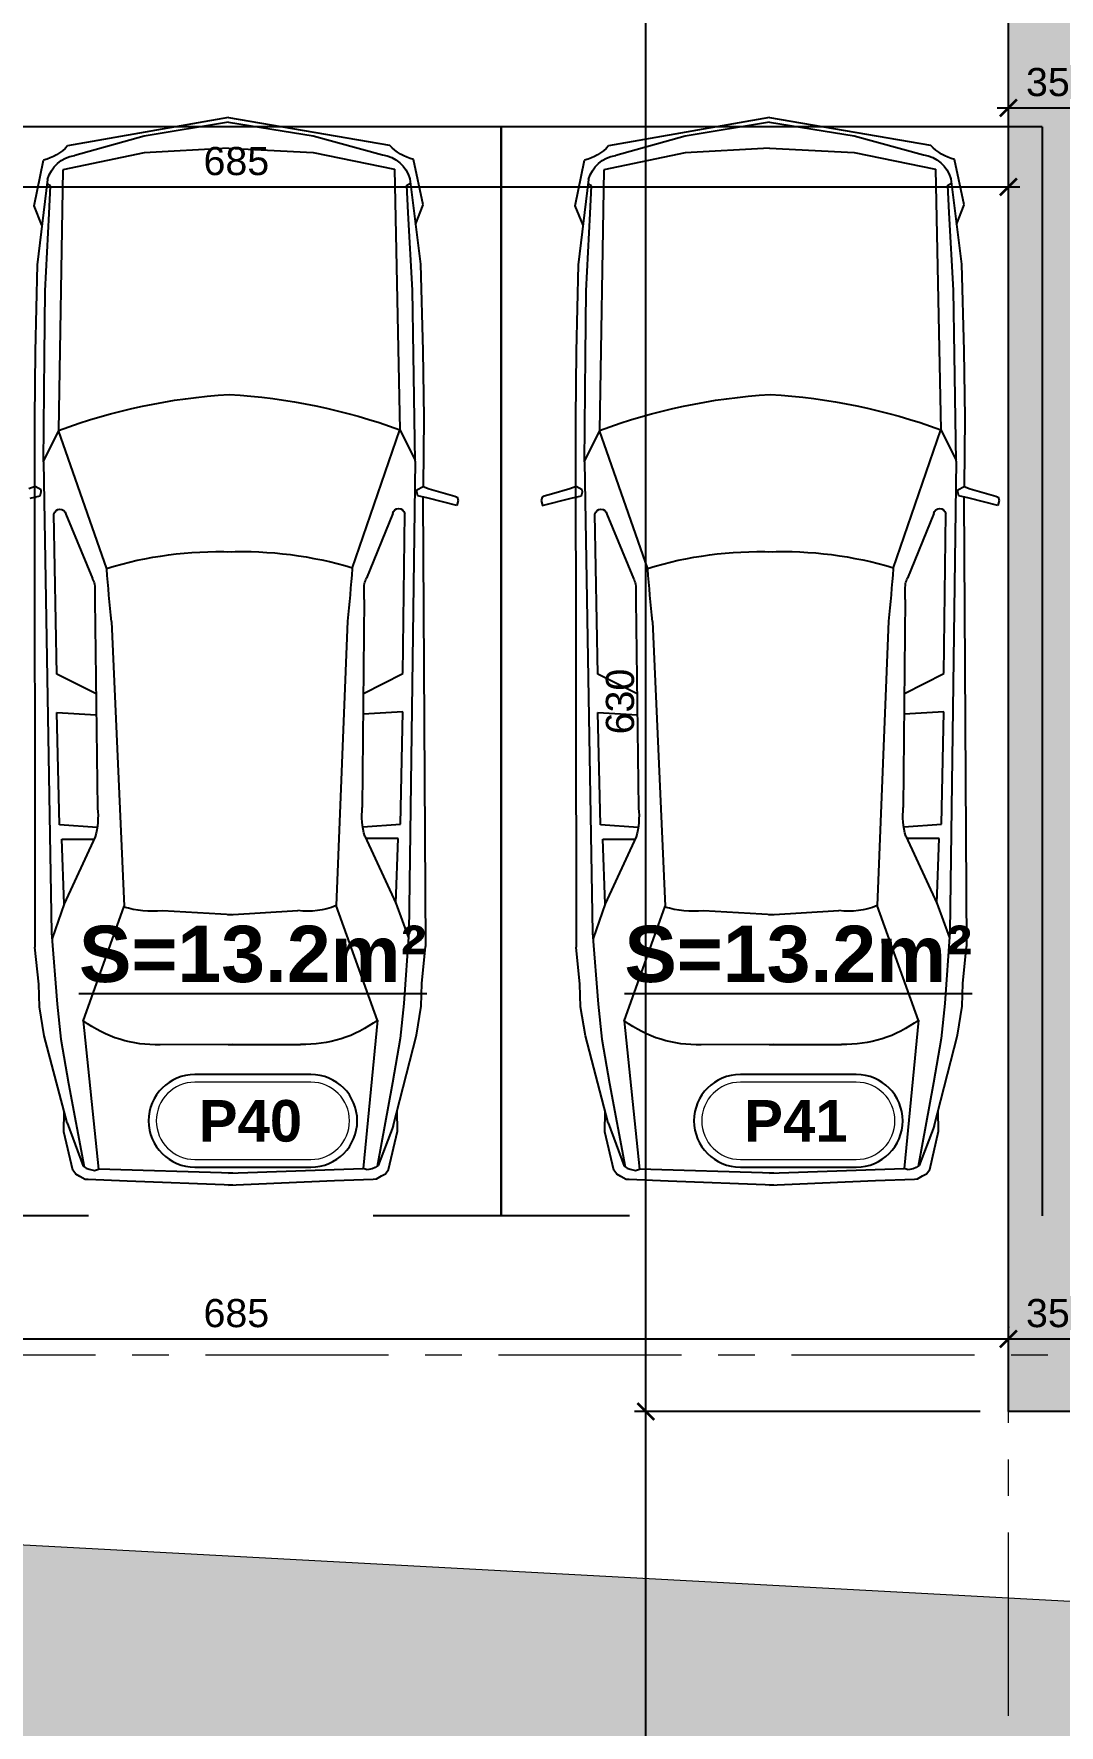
# Model space of a CAD drawing. Header units: centimetres. Extents: x 60496 to 66049, y -55119 to -48212.
# Drawn here: x 62926 to 63380, y -53587 to -52836 of the extents above; entities that cross this region are included whole.
import ezdxf
from ezdxf.enums import TextEntityAlignment as Align

# ---------------------------------------------------------------- set-up
doc = ezdxf.new("R2010")
doc.units = ezdxf.units.CM
doc.header["$LTSCALE"] = 50
doc.header["$MEASUREMENT"] = 0
doc.linetypes.add('AXES', pattern=[2, 1.25, -0.25, 0.25, -0.25])
doc.linetypes.add('CONTINU', pattern=[0])
doc.layers.get('0').update_dxf_attribs({"color": 8})
for name, color, linetype in [('AXES', 10, 'AXES'), ('BETON COUPE', 3, 'CONTINU'), ('BETON TRAME', 252, 'Continuous'), ('COTE 50ème', 1, 'Continuous'), ('FINI', 251, 'Continuous'), ('PILIER', 7, 'Continuous'), ('TEXTE', 7, 'Continuous')]:
    doc.layers.add(name, color=color, linetype=linetype)
for name, color, linetype, lineweight in [('BETON HACHURE', 253, 'Continuous', 13), ('EXISTANT COUPE', 251, 'Continuous', 40), ('MACONNERIE COUPE', 7, 'Continuous', 30)]:
    doc.layers.add(name, color=color, linetype=linetype, lineweight=lineweight)
doc.layers.add('New_2D Drafting - General_Pen_No__4', color=252, linetype='Continuous', lineweight=13, true_color=0x696969)
doc.styles.add('BRMNAMES', font='swisseb.ttf', dxfattribs={"height": 20})
doc.styles.add('RS_TEXT_1.50', font='arial.ttf', dxfattribs={"height": 12.5})
doc.styles.add('RS_TXT_50', font='arial.ttf', dxfattribs={"height": 12.5})
doc.dimstyles.new('RS_50CM_LINEAIRE', dxfattribs={"dimscale": 5, "dimtxt": 12.5, "dimasz": 1.5, "dimexe": 1, "dimexo": 2.5, "dimgap": 1, "dimtad": 1, "dimdec": 1, "dimrnd": 0.5, "dimdsep": 46, "dimtxsty": 'RS_TXT_50', "dimblk1": 'ARCHTICK', "dimblk2": 'ARCHTICK', "dimsah": 1, "dimcen": 2.5, "dimdle": 1, "dimclrt": 4, "dimadec": 0, "dimazin": 2, "dimtfac": 1, "dimtdec": 1, "dimtix": 1, "dimtmove": 2, "dimatfit": 3, "dimfxl": 1, "dimtolj": 1, "dimtzin": 0, "dimarcsym": 0})

# ---------------------------------------------------------------- blocks, each defined once
blk = doc.blocks.new('A$Ce9568e5d')
at = {"layer": 'AXES', "lineweight": 5, "ltscale": 1.3}
for p, q in [((740, -4150), (740, -1058.41)), ((3195, -2560), (-1985, -2560))]:
    blk.add_line(p, q, dxfattribs=at)
blk = doc.blocks.new('_ArchTick')
at = {"color": 0, "linetype": 'ByBlock', "const_width": 0.15}
blk.add_lwpolyline([(-0.5, -0.5), (0.5, 0.5)], dxfattribs=at)
blk = doc.blocks.new('*D1281')
at = {"layer": 'COTE 50ème', "color": 0, "lineweight": -2, "ltscale": 0.5, "transparency": 16777216}
for p, q in [((63197.09, -54077.36), (63197.09, -53442.36)), ((63345.45, -53447.36), (63192.09, -53447.36)), ((63230.45, -54072.36), (63192.09, -54072.36))]:
    blk.add_line(p, q, dxfattribs=at)
at = {"layer": 'Defpoints', "color": 0, "ltscale": 0.5, "transparency": 16777216}
for p in [(63197.09, -53447.36), (63357.95, -53447.36), (63242.95, -54072.36)]:
    blk.add_point(p, dxfattribs=at)
at = {"layer": 'COTE 50ème', "color": 0, "lineweight": -2, "ltscale": 0.5, "transparency": 16777216, "xscale": 7.5, "yscale": 7.5, "zscale": 7.5}
for p, rotation in [((63197.09, -53447.36), 90), ((63197.09, -54072.36), 270)]:
    blk.add_blockref('_ArchTick', p, dxfattribs=dict(at, rotation=rotation))
at = {"layer": 'COTE 50ème', "color": 4, "ltscale": 0.5, "transparency": 16777216, "insert": (63185.71, -53759.86), "char_height": 12.5, "attachment_point": 5, "rotation": 90, "style": 'RS_TXT_50'}
blk.add_mtext('\\A1;625', dxfattribs=at)
blk = doc.blocks.new('*D1282')
at = {"layer": 'COTE 50ème', "color": 0, "lineweight": -2, "ltscale": 0.5, "transparency": 16777216}
for p, q in [((63197.09, -53452.36), (63197.09, -52812.36)), ((63167.47, -52817.36), (63202.09, -52817.36)), ((63345.45, -53447.36), (63192.09, -53447.36))]:
    blk.add_line(p, q, dxfattribs=at)
at = {"layer": 'Defpoints', "color": 0, "ltscale": 0.5, "transparency": 16777216}
for p in [(63154.97, -52817.36), (63197.09, -52817.36), (63357.95, -53447.36)]:
    blk.add_point(p, dxfattribs=at)
at = {"layer": 'COTE 50ème', "color": 0, "lineweight": -2, "ltscale": 0.5, "transparency": 16777216, "xscale": 7.5, "yscale": 7.5, "zscale": 7.5}
for p, rotation in [((63197.09, -52817.36), 90), ((63197.09, -53447.36), 270)]:
    blk.add_blockref('_ArchTick', p, dxfattribs=dict(at, rotation=rotation))
at = {"layer": 'COTE 50ème', "color": 4, "ltscale": 0.5, "transparency": 16777216, "insert": (63185.7, -53132.36), "char_height": 12.5, "attachment_point": 5, "rotation": 90, "style": 'RS_TXT_50'}
blk.add_mtext('\\A1;630', dxfattribs=at)
blk = doc.blocks.new('*D989')
at = {"layer": 'COTE 50ème', "color": 0, "lineweight": -2, "ltscale": 0.5, "transparency": 16777216}
for p, q in [((62667.95, -53415.17), (63362.95, -53415.17)), ((62672.95, -53409.89), (62672.95, -53420.17)), ((63357.95, -53409.86), (63357.95, -53410.17))]:
    blk.add_line(p, q, dxfattribs=at)
at = {"layer": 'Defpoints', "color": 0, "ltscale": 0.5, "transparency": 16777216}
for p in [(62672.95, -53397.39), (63357.95, -53415.17), (63357.95, -53422.36)]:
    blk.add_point(p, dxfattribs=at)
at = {"layer": 'COTE 50ème', "color": 0, "lineweight": -2, "ltscale": 0.5, "transparency": 16777216, "xscale": 7.5, "yscale": 7.5, "zscale": 7.5, "rotation": 180}
blk.add_blockref('_ArchTick', (62672.95, -53415.17), dxfattribs=at)
at = {"layer": 'COTE 50ème', "color": 0, "lineweight": -2, "ltscale": 0.5, "transparency": 16777216, "xscale": 7.5, "yscale": 7.5, "zscale": 7.5}
blk.add_blockref('_ArchTick', (63357.95, -53415.17), dxfattribs=at)
at = {"layer": 'COTE 50ème', "color": 4, "ltscale": 0.5, "transparency": 16777216, "insert": (63015.45, -53403.79), "char_height": 12.5, "attachment_point": 5, "style": 'RS_TXT_50'}
blk.add_mtext('\\A1;685', dxfattribs=at)
blk = doc.blocks.new('*D990')
at = {"layer": 'COTE 50ème', "color": 0, "lineweight": -2, "ltscale": 0.5, "transparency": 16777216}
for p, q in [((63352.95, -53415.17), (63397.95, -53415.17)), ((63357.95, -53409.86), (63357.95, -53410.17)), ((63392.95, -53409.86), (63392.95, -53410.17))]:
    blk.add_line(p, q, dxfattribs=at)
at = {"layer": 'Defpoints', "color": 0, "ltscale": 0.5, "transparency": 16777216}
for p in [(63392.95, -53415.17), (63357.95, -53422.36), (63392.95, -53422.36)]:
    blk.add_point(p, dxfattribs=at)
at = {"layer": 'COTE 50ème', "color": 0, "lineweight": -2, "ltscale": 0.5, "transparency": 16777216, "xscale": 7.5, "yscale": 7.5, "zscale": 7.5, "rotation": 180}
blk.add_blockref('_ArchTick', (63357.95, -53415.17), dxfattribs=at)
at = {"layer": 'COTE 50ème', "color": 0, "lineweight": -2, "ltscale": 0.5, "transparency": 16777216, "xscale": 7.5, "yscale": 7.5, "zscale": 7.5}
blk.add_blockref('_ArchTick', (63392.95, -53415.17), dxfattribs=at)
at = {"layer": 'COTE 50ème', "color": 4, "ltscale": 0.5, "transparency": 16777216, "insert": (63375.45, -53403.79), "char_height": 12.5, "attachment_point": 5, "style": 'RS_TXT_50'}
blk.add_mtext('\\A1;35', dxfattribs=at)
blk = doc.blocks.new('*D1027')
at = {"layer": 'COTE 50ème', "color": 0, "lineweight": -2, "ltscale": 0.5, "transparency": 16777216}
for p, q in [((62672.95, -52859.86), (62672.95, -52909.02)), ((62667.95, -52904.02), (63362.95, -52904.02)), ((63357.95, -52916.5), (63357.95, -52909.02))]:
    blk.add_line(p, q, dxfattribs=at)
at = {"layer": 'Defpoints', "color": 0, "ltscale": 0.5, "transparency": 16777216}
for p in [(62672.95, -52847.36), (63357.95, -52904), (63357.95, -52904.02)]:
    blk.add_point(p, dxfattribs=at)
at = {"layer": 'COTE 50ème', "color": 0, "lineweight": -2, "ltscale": 0.5, "transparency": 16777216, "xscale": 7.5, "yscale": 7.5, "zscale": 7.5, "rotation": 180}
blk.add_blockref('_ArchTick', (62672.95, -52904.02), dxfattribs=at)
at = {"layer": 'COTE 50ème', "color": 0, "lineweight": -2, "ltscale": 0.5, "transparency": 16777216, "xscale": 7.5, "yscale": 7.5, "zscale": 7.5}
blk.add_blockref('_ArchTick', (63357.95, -52904.02), dxfattribs=at)
at = {"layer": 'COTE 50ème', "color": 4, "ltscale": 0.5, "transparency": 16777216, "insert": (63015.45, -52892.64), "char_height": 12.5, "attachment_point": 5, "style": 'RS_TXT_50'}
blk.add_mtext('\\A1;685', dxfattribs=at)
blk = doc.blocks.new('*D1028')
at = {"layer": 'COTE 50ème', "color": 0, "lineweight": -2, "ltscale": 0.5, "transparency": 16777216}
for p, q in [((63357.95, -52882.24), (63357.95, -52863.98)), ((63392.95, -52882.24), (63392.95, -52863.98)), ((63352.95, -52868.98), (63397.95, -52868.98))]:
    blk.add_line(p, q, dxfattribs=at)
at = {"layer": 'Defpoints', "color": 0, "ltscale": 0.5, "transparency": 16777216}
for p in [(63392.95, -52868.98), (63357.95, -52894.74), (63392.95, -52894.74)]:
    blk.add_point(p, dxfattribs=at)
at = {"layer": 'COTE 50ème', "color": 0, "lineweight": -2, "ltscale": 0.5, "transparency": 16777216, "xscale": 7.5, "yscale": 7.5, "zscale": 7.5, "rotation": 180}
blk.add_blockref('_ArchTick', (63357.95, -52868.98), dxfattribs=at)
at = {"layer": 'COTE 50ème', "color": 0, "lineweight": -2, "ltscale": 0.5, "transparency": 16777216, "xscale": 7.5, "yscale": 7.5, "zscale": 7.5}
blk.add_blockref('_ArchTick', (63392.95, -52868.98), dxfattribs=at)
at = {"layer": 'COTE 50ème', "color": 4, "ltscale": 0.5, "transparency": 16777216, "insert": (63375.45, -52857.59), "char_height": 12.5, "attachment_point": 5, "style": 'RS_TXT_50'}
blk.add_mtext('\\A1;35', dxfattribs=at)
blk = doc.blocks.new('PILIER')
at = {"color": 252}
blk.add_lwpolyline([(1.563, 1.2), (-1.437, 1.2, 1), (-1.437, -1.2), (1.563, -1.2, 1), (1.563, 1.2, -1)], format="xyb", dxfattribs=at)
at = {"color": 10, "lineweight": 20}
blk.add_lwpolyline([(1.563, 1), (-1.437, 1, 1), (-1.437, -1), (1.563, -1, 1)], format="xyb", close=True, dxfattribs=at)
at = {"color": 7, "style": 'BRMNAMES'}
blk.add_attdef('PILIER_TEXTE', text='', height=1.076, dxfattribs=at).set_placement((0, 0), align=Align.MIDDLE_CENTER)

msp = doc.modelspace()

# ---------------------------------------------------------------- hatches: boundary and pattern name
at = {"layer": 'BETON HACHURE', "transparency": 33554585}
h = msp.add_hatch(dxfattribs=at)
h.set_pattern_fill('ANSI37', color=256, scale=50, angle=270, style=0)
h.set_pattern_definition([(315, (-1160.4855, 19655.393), (4.4194174, 4.4194174), []), (45, (-1160.4855, 19655.393), (-4.4194174, 4.4194174), [])])
h.paths.add_polyline_path([(62772.95, -51847.22), (62797.95, -51847.22), (62797.95, -52172.22), (62772.95, -52172.22)], flags=0)
h.paths.add_polyline_path([(62772.95, -51847.22), (62797.95, -51847.22), (62797.95, -52172.22), (62772.95, -52172.22)], flags=0)
h.paths.add_polyline_path([(64952.95, -51987.36), (64952.95, -52037.36), (65032.95, -52037.36), (65032.95, -51987.36)], flags=0)
h.paths.add_polyline_path([(64572.95, -51987.36), (64572.95, -52037.36), (64652.95, -52037.36), (64652.95, -51987.36)], flags=0)
edge = h.paths.add_edge_path(flags=0)
edge.add_arc((64612.95, -50672.36), 40, 0, 360)
edge = h.paths.add_edge_path(flags=0)
edge.add_arc((64612.95, -49997.36), 40, 0, 360)
edge = h.paths.add_edge_path(flags=0)
edge.add_arc((64612.95, -51272.36), 40, 0, 360)
h.paths.add_polyline_path([(65692.87, -49527.22), (61269.11, -49527.22), (60879.82, -54263.92), (65445.45, -54713.51), (65692.87, -54713.51)])
edge = h.paths.add_edge_path(flags=0)
edge.add_arc((64612.95, -51272.36), 40, 0, 360)
h.paths.add_polyline_path([(63397.95, -49552.22), (63397.95, -49972.36), (63422.95, -49972.36), (63422.95, -49552.22), (64992.96, -49552.22), (64992.95, -51312.36), (65032.95, -51312.36), (65032.95, -49552.22), (65667.87, -49552.22), (65667.87, -53452.22), (65032.95, -53452.22), (65032.95, -52057.36), (64992.95, -52057.36), (64992.95, -53477.22), (65667.87, -53477.22), (65667.87, -54685.93), (65459.18, -54688.51), (64660.45, -54610.07), (64660.45, -54122.36), (64635.45, -54122.36), (64635.45, -54607.62), (63330.45, -54479.46), (63330.45, -54122.36), (63305.45, -54122.36), (63305.45, -54477.01), (62117.95, -54360.39), (62117.95, -54122.36), (62067.95, -54122.36), (62067.95, -54355.48), (60906.75, -54241.45), (61082.14, -52107.36), (61287.95, -52107.36), (61287.95, -52057.36), (61086.25, -52057.36), (61088.1, -52037.36), (61287.95, -52037.36), (61287.95, -51987.36), (61092.01, -51987.36), (61148.71, -51297.36), (61287.95, -51297.36), (61287.95, -51247.36), (61152.82, -51247.36), (61198.03, -50697.36), (61287.95, -50697.36), (61287.95, -50647.36), (61202.13, -50647.36), (61292.14, -49552.22), (62070.45, -49552.22), (62070.45, -49972.36), (62095.45, -49972.36), (62095.45, -49552.22)], flags=16)
h.paths.add_polyline_path([(64572.95, -51232.36), (64572.95, -51312.36), (64652.95, -51312.36), (64652.95, -51232.36)], flags=0)
at = {"layer": 'BETON TRAME', "transparency": 33554559}
h = msp.add_hatch(color=256, dxfattribs=at)
h.dxf.hatch_style = 1
h.paths.add_polyline_path([(63852.95, -52797.36), (63887.95, -52797.36), (63887.95, -53447.36), (63852.95, -53447.36), (63852.95, -53272.36), (63392.95, -53272.36), (63392.95, -53447.36), (63357.95, -53447.36), (63357.95, -52797.36), (63392.95, -52797.36), (63392.95, -53232.36), (63602.95, -53232.36), (63602.95, -52902.36), (63642.95, -52902.36), (63642.95, -53232.36), (63852.95, -53232.36)])
h.paths.add_polyline_path([(64722.95, -54122.36), (64722.95, -54072.36), (64572.95, -54072.36), (64572.95, -54122.36)])
h.paths.add_polyline_path([(64002.95, -54122.36), (64002.95, -54072.36), (63852.95, -54072.36), (63852.95, -54122.36)])
h.paths.add_polyline_path([(63392.95, -54122.36), (63392.95, -54072.36), (63242.95, -54072.36), (63242.95, -54122.36)])
h.paths.add_polyline_path([(62672.95, -54122.36), (62672.95, -54072.36), (62522.95, -54072.36), (62522.95, -54122.36)])
h.paths.add_polyline_path([(62672.95, -53447.36), (62672.95, -53397.36), (62522.95, -53397.36), (62522.95, -53447.36)])
h.paths.add_polyline_path([(64722.95, -53447.36), (64722.95, -53397.36), (64572.95, -53397.36), (64572.95, -53447.36)])
h.paths.add_polyline_path([(64722.95, -52847.36), (64722.95, -52797.36), (64572.95, -52797.36), (64572.95, -52847.36)])
h.paths.add_polyline_path([(62672.95, -52847.36), (62672.95, -52797.36), (62522.95, -52797.36), (62522.95, -52847.36)])
h.paths.add_polyline_path([(62672.95, -52107.36), (62672.95, -52057.36), (62522.95, -52057.36), (62522.95, -52107.36)])
h.paths.add_polyline_path([(64572.95, -52057.36), (64572.95, -52107.36), (64722.95, -52107.36), (64722.95, -52057.36)])
h.paths.add_polyline_path([(63907.95, -52107.36), (63907.95, -52057.36), (63782.95, -52057.36), (63782.95, -52107.36)])
h.paths.add_polyline_path([(63462.95, -52107.36), (63462.95, -52057.36), (63337.95, -52057.36), (63337.95, -52107.36)])
h.paths.add_polyline_path([(63487.95, -52057.36), (63462.95, -52057.36), (63462.95, -52562.36), (63487.95, -52562.36)])
h.paths.add_polyline_path([(63782.95, -52057.36), (63757.95, -52057.36), (63757.95, -52562.36), (63782.95, -52562.36)])
at = {"layer": 'New_2D Drafting - General_Pen_No__4', "linetype": 'Continuous', "lineweight": 0, "true_color": 0xc7c8ca, "transparency": 33554546}
h = msp.add_hatch(color=9, dxfattribs=at)
edge = h.paths.add_edge_path()
edge.add_line((64367.95, -51124.86), (64367.95, -50634.86))
edge.add_arc((63907.95, -50634.86), 460, 0, 90)
edge.add_line((63907.95, -50174.86), (62122.95, -50174.86))
edge.add_arc((62122.95, -50634.86), 460, 90, 180)
edge.add_line((61662.95, -50634.86), (61662.95, -53323.54))
edge.add_arc((62122.95, -53323.54), 460, 180, 266.91954)
edge.add_line((62098.23, -53782.88), (64199.36, -53895.95))
edge.add_line((64199.36, -53895.95), (64906.1, -53933.99))
edge.add_arc((64899.76, -54067.76), 133.92, 4.03594, 87.28895, ccw=False)
edge.add_line((65033.35, -54058.33), (65587.47, -54035.81))
edge.add_arc((64922.41, -54349.93), 735.52, 25.28163, 89.98749)
edge.add_line((64922.57, -53614.41), (64699.15, -53602.39))
edge.add_arc((64717.95, -53252.89), 350, 180, 266.91954, ccw=False)
edge.add_line((64367.95, -53252.89), (64367.95, -52144.86))
edge.add_arc((64717.95, -52144.86), 350, 90, 180, ccw=False)
edge.add_line((64717.95, -51794.86), (64722.95, -51794.86))
edge.add_arc((64722.95, -52144.86), 350, 6.15064, 90, ccw=False)
edge.add_line((65070.94, -52107.36), (65667.87, -52107.36))
edge.add_line((65667.87, -52107.36), (65667.87, -49527.22))
edge.add_line((65667.87, -49527.22), (65072.95, -49527.22))
edge.add_line((65072.95, -49527.22), (65072.95, -51124.86))
edge.add_arc((64722.95, -51124.86), 350, -90, 0, ccw=False)
edge.add_line((64722.95, -51474.86), (64717.95, -51474.86))
edge.add_arc((64717.95, -51124.86), 350, 180, 270, ccw=False)
edge = h.paths.add_edge_path(flags=16)
edge.add_arc((63697.95, -53198), 350, -93.08046, 0, ccw=False)
edge.add_line((63679.15, -53547.49), (62314.15, -53474.03))
edge.add_arc((62332.95, -53124.54), 350, 180, 266.91954, ccw=False)
edge.add_line((61982.95, -53124.54), (61982.95, -50844.86))
edge.add_arc((62332.95, -50844.86), 350, 90, 180, ccw=False)
edge.add_line((62332.95, -50494.86), (63697.95, -50494.86))
edge.add_arc((63697.95, -50844.86), 350, 0, 90, ccw=False)
edge.add_line((64047.95, -50844.86), (64047.95, -53198))

# ---------------------------------------------------------------- linework, layer by layer
at = {"layer": 'BETON COUPE'}
msp.add_lwpolyline([(63852.95, -52797.36), (63887.95, -52797.36), (63887.95, -53447.36), (63852.95, -53447.36), (63852.95, -53272.36), (63392.95, -53272.36), (63392.95, -53447.36), (63357.95, -53447.36), (63357.95, -52797.36), (63392.95, -52797.36), (63392.95, -53232.36), (63602.95, -53232.36), (63602.95, -52902.36), (63642.95, -52902.36), (63642.95, -53232.36), (63852.95, -53232.36)], close=True, dxfattribs=at)
at = {"layer": 'EXISTANT COUPE', "lineweight": 5}
msp.add_lwpolyline([(64047.95, -53198, -0.43005), (63679.15, -53547.49), (62314.15, -53474.03, -0.398553), (61982.95, -53124.54), (61982.95, -50844.86, -0.414214), (62332.95, -50494.86), (63697.95, -50494.86, -0.414214), (64047.95, -50844.86), (64047.95, -53198, -0.43005)], format="xyb", close=True, dxfattribs=at)
at = {"layer": 'FINI'}
for p, q in [((63011.97, -52873.26), (62940.56, -52885.83)), ((63011.97, -52873.26), (63083.44, -52885.54)), ((63251.97, -52873.26), (63180.56, -52885.83)), ((63251.97, -52873.26), (63323.44, -52885.54)), ((63132.95, -52877.36), (62892.95, -52877.36)), ((62974.49, -52881.52), (62943.75, -52890.07)), ((63011.98, -52875.36), (62974.49, -52881.52)), ((63011.98, -52875.36), (63049.49, -52881.36)), ((63049.49, -52881.36), (63080.27, -52889.79)), ((63132.95, -52877.36), (63132.95, -53360.52)), ((63372.95, -52877.36), (63132.95, -52877.36)), ((63132.95, -53360.52), (63132.95, -52877.36)), ((63214.49, -52881.52), (63183.75, -52890.07)), ((63251.98, -52875.36), (63214.49, -52881.52)), ((63251.98, -52875.36), (63289.49, -52881.36)), ((63289.49, -52881.36), (63320.27, -52889.79)), ((63372.95, -52877.36), (63372.95, -53360.52)), ((62974.51, -52888.94), (62938.46, -52896.44)), ((63012, -52886.84), (62974.51, -52888.94)), ((63012, -52886.84), (63049.5, -52888.79)), ((63049.5, -52888.79), (63085.59, -52896.14)), ((63214.51, -52888.94), (63178.46, -52896.44)), ((63252, -52886.84), (63214.51, -52888.94)), ((63252, -52886.84), (63289.5, -52888.79)), ((63289.5, -52888.79), (63325.59, -52896.14)), ((62925.76, -52912.38), (62929.96, -52892.22)), ((62938.46, -52896.44), (62936.58, -53012.08)), ((63085.59, -52896.14), (63087.95, -53011.76)), ((63098.35, -52912.03), (63094.06, -52891.88)), ((63165.76, -52912.38), (63169.96, -52892.22)), ((63178.46, -52896.44), (63176.58, -53012.08)), ((63325.59, -52896.14), (63327.95, -53011.76)), ((63338.35, -52912.03), (63334.06, -52891.88)), ((62931.64, -52900.76), (62927.12, -52938.66)), ((62932.99, -52903.52), (62931.41, -52902.71)), ((62932.39, -52915.86), (62932.99, -52903.52)), ((63091.09, -52903.19), (63092.66, -52902.37)), ((63091.73, -52915.53), (63091.09, -52903.19)), ((63092.42, -52900.43), (63097.1, -52938.31)), ((63171.64, -52900.76), (63167.12, -52938.66)), ((63172.99, -52903.52), (63171.41, -52902.71)), ((63172.39, -52915.86), (63172.99, -52903.52)), ((63331.09, -52903.19), (63332.66, -52902.37)), ((63331.73, -52915.53), (63331.09, -52903.19)), ((63332.42, -52900.43), (63337.1, -52938.31)), ((62929.23, -52921), (62925.76, -52912.38)), ((63094.92, -52920.65), (63098.35, -52912.03)), ((63169.23, -52921), (63165.76, -52912.38)), ((63334.92, -52920.65), (63338.35, -52912.03)), ((62930.65, -52950.13), (62932.39, -52915.86)), ((63093.62, -52949.79), (63091.73, -52915.53)), ((63170.65, -52950.13), (63172.39, -52915.86)), ((63333.62, -52949.79), (63331.73, -52915.53)), ((62927.12, -52938.66), (62926.24, -52977.06)), ((63097.1, -52938.31), (63098.13, -52976.7)), ((63167.12, -52938.66), (63166.24, -52977.06)), ((63337.1, -52938.31), (63338.13, -52976.7)), ((62930.34, -52978.93), (62930.65, -52950.13)), ((63094.05, -52978.59), (63093.62, -52949.79)), ((63170.34, -52978.93), (63170.65, -52950.13)), ((63334.05, -52978.59), (63333.62, -52949.79)), ((62926.24, -52977.06), (62925.92, -53006.78)), ((62929.83, -53026.02), (62930.34, -52978.93)), ((63094.75, -53025.68), (63094.05, -52978.59)), ((63098.13, -52976.7), (63098.58, -53006.42)), ((63166.24, -52977.06), (63165.92, -53006.78)), ((63169.83, -53026.02), (63170.34, -52978.93)), ((63334.75, -53025.68), (63334.05, -52978.59)), ((63338.13, -52976.7), (63338.58, -53006.42)), ((62925.92, -53006.78), (62926.12, -53241.34)), ((63098.58, -53006.42), (63098.26, -53037.02)), ((63165.92, -53006.78), (63166.12, -53241.34)), ((63338.58, -53006.42), (63338.26, -53037.02)), ((62936.58, -53012.08), (62929.83, -53025.64)), ((62957.92, -53073.56), (62936.58, -53012.08)), ((63066.86, -53073.34), (63087.95, -53011.76)), ((63087.95, -53011.76), (63094.75, -53025.3)), ((63176.58, -53012.08), (63169.83, -53025.64)), ((63197.92, -53073.56), (63176.58, -53012.08)), ((63306.86, -53073.34), (63327.95, -53011.76)), ((63327.95, -53011.76), (63334.75, -53025.3)), ((62929.83, -53026.02), (62933.5, -53235.02)), ((63094.75, -53025.68), (63091.95, -53234.7)), ((63169.83, -53026.02), (63173.5, -53235.02)), ((63334.75, -53025.68), (63331.95, -53234.7)), ((62926.16, -53037.02), (62923.43, -53037.97)), ((62928.92, -53038.37), (62926.16, -53037.02)), ((62928.49, -53041.11), (62928.93, -53039.28)), ((62928.93, -53039.28), (62928.92, -53038.37)), ((63095.53, -53039.28), (63095.54, -53038.37)), ((63095.97, -53041.11), (63095.53, -53039.28)), ((63095.54, -53038.37), (63098.3, -53037.02)), ((63098.3, -53037.02), (63101.03, -53037.97)), ((63101.03, -53037.97), (63109.23, -53040.34)), ((63109.23, -53040.34), (63112.43, -53041.29)), ((63155.22, -53040.34), (63152.03, -53041.29)), ((63163.43, -53037.97), (63155.22, -53040.34)), ((63166.16, -53037.02), (63163.43, -53037.97)), ((63168.92, -53038.37), (63166.16, -53037.02)), ((63168.49, -53041.11), (63168.93, -53039.28)), ((63168.93, -53039.28), (63168.92, -53038.37)), ((63335.53, -53039.28), (63335.54, -53038.37)), ((63335.97, -53041.11), (63335.53, -53039.28)), ((63335.54, -53038.37), (63338.3, -53037.02)), ((63338.3, -53037.02), (63341.03, -53037.97)), ((63341.03, -53037.97), (63349.23, -53040.34)), ((63349.23, -53040.34), (63352.43, -53041.29)), ((62923.93, -53042.08), (62928.49, -53041.11)), ((62926.25, -53041.59), (62926.26, -53042.09)), ((63100.53, -53042.08), (63095.97, -53041.11)), ((63098.21, -53041.59), (63098.2, -53042.09)), ((63098.2, -53042.09), (63099.36, -53240.99)), ((63113.29, -53045.42), (63100.53, -53042.08)), ((63112.43, -53041.29), (63113.33, -53041.76)), ((63113.78, -53043.14), (63113.19, -53045.39)), ((63113.33, -53041.76), (63113.78, -53043.14)), ((63151.12, -53041.76), (63150.68, -53043.14)), ((63150.68, -53043.14), (63151.27, -53045.39)), ((63152.03, -53041.29), (63151.12, -53041.76)), ((63151.16, -53045.42), (63163.93, -53042.08)), ((63163.93, -53042.08), (63168.49, -53041.11)), ((63166.25, -53041.59), (63166.26, -53042.09)), ((63340.53, -53042.08), (63335.97, -53041.11)), ((63338.21, -53041.59), (63338.2, -53042.09)), ((63338.2, -53042.09), (63339.36, -53240.99)), ((63353.29, -53045.42), (63340.53, -53042.08)), ((63352.43, -53041.29), (63353.33, -53041.76)), ((63353.78, -53043.14), (63353.19, -53045.39)), ((63353.33, -53041.76), (63353.78, -53043.14)), ((62935.74, -53120.28), (62934.53, -53049.21)), ((62939.83, -53049.2), (62951.56, -53077.82)), ((63084.84, -53048.9), (63073.23, -53077.57)), ((63089.23, -53119.97), (63090.15, -53048.89)), ((63175.74, -53120.28), (63174.53, -53049.21)), ((63179.83, -53049.2), (63191.56, -53077.82)), ((63324.84, -53048.9), (63313.23, -53077.57)), ((63329.23, -53119.97), (63330.15, -53048.89)), ((62952.64, -53087.36), (62953.9, -53179.65)), ((63072.19, -53087.12), (63071.32, -53179.41)), ((63192.64, -53087.36), (63193.9, -53179.65)), ((63312.19, -53087.12), (63311.32, -53179.41)), ((62960.09, -53096.9), (62965.65, -53223.12)), ((63064.78, -53096.68), (63059.74, -53222.93)), ((63200.09, -53096.9), (63205.65, -53223.12)), ((63304.78, -53096.68), (63299.74, -53222.93)), ((62953.21, -53128.97), (62935.74, -53120.28)), ((63071.8, -53128.73), (63089.23, -53119.97)), ((63193.21, -53128.97), (63175.74, -53120.28)), ((63311.8, -53128.73), (63329.23, -53119.97)), ((62936.94, -53187.11), (62935.77, -53137.26)), ((62935.77, -53137.26), (62953.33, -53138.25)), ((63089.27, -53136.94), (63071.71, -53138.01)), ((63088.31, -53186.8), (63089.27, -53136.94)), ((63176.94, -53187.11), (63175.77, -53137.26)), ((63175.77, -53137.26), (63193.33, -53138.25)), ((63329.27, -53136.94), (63311.71, -53138.01)), ((63328.31, -53186.8), (63329.27, -53136.94)), ((62953.71, -53188.28), (62936.94, -53187.11)), ((63071.54, -53188.03), (63088.31, -53186.8)), ((63193.71, -53188.28), (63176.94, -53187.11)), ((63311.54, -53188.03), (63328.31, -53186.8)), ((62938.01, -53193.48), (62952.24, -53193.45)), ((62939.13, -53222.12), (62938.01, -53193.48)), ((62952.86, -53192.39), (62939.13, -53222.12)), ((63072.41, -53192.14), (63086.26, -53221.81)), ((63087.26, -53193.17), (63072.9, -53193.2)), ((63086.26, -53221.81), (63087.26, -53193.17)), ((63178.01, -53193.48), (63192.24, -53193.45)), ((63179.13, -53222.12), (63178.01, -53193.48)), ((63192.86, -53192.39), (63179.13, -53222.12)), ((63312.41, -53192.14), (63326.26, -53221.81)), ((63327.26, -53193.17), (63312.9, -53193.2)), ((63326.26, -53221.81), (63327.26, -53193.17)), ((62939.13, -53222.12), (62933.69, -53237.53)), ((62947.53, -53274.21), (62965.65, -53223.12)), ((63013.7, -53227.03), (62982.63, -53225.21)), ((63011.71, -53227.03), (63042.77, -53225.08)), ((63078.08, -53273.94), (63059.74, -53222.93)), ((63086.26, -53221.81), (63091.77, -53237.2)), ((63179.13, -53222.12), (63173.69, -53237.53)), ((63187.53, -53274.21), (63205.65, -53223.12)), ((63253.7, -53227.03), (63222.63, -53225.21)), ((63251.71, -53227.03), (63282.77, -53225.08)), ((63318.08, -53273.94), (63299.74, -53222.93)), ((63326.26, -53221.81), (63331.77, -53237.2)), ((62933.5, -53235.02), (62935.9, -53266.6)), ((63091.95, -53234.7), (63089.68, -53266.28)), ((63173.5, -53235.02), (63175.9, -53266.6)), ((63331.95, -53234.7), (63329.68, -53266.28)), ((62927.77, -53257.82), (62926.12, -53241.34)), ((63097.77, -53257.47), (63099.36, -53240.99)), ((63167.77, -53257.82), (63166.12, -53241.34)), ((63337.77, -53257.47), (63339.36, -53240.99)), ((62928.11, -53267.89), (62927.77, -53257.82)), ((63097.47, -53267.54), (63097.77, -53257.47)), ((63168.11, -53267.89), (63167.77, -53257.82)), ((63337.47, -53267.54), (63337.77, -53257.47)), ((62930.26, -53280.71), (62928.11, -53267.89)), ((62935.9, -53266.6), (62937.56, -53282.16)), ((63089.68, -53266.28), (63088.08, -53281.85)), ((63095.37, -53280.37), (63097.47, -53267.54)), ((63170.26, -53280.71), (63168.11, -53267.89)), ((63175.9, -53266.6), (63177.56, -53282.16)), ((63329.68, -53266.28), (63328.08, -53281.85)), ((63335.37, -53280.37), (63337.47, -53267.54)), ((62947.51, -53274.07), (62954.23, -53339.84)), ((63078.09, -53273.8), (63071.65, -53339.59)), ((63085.01, -53320.77), (63095.37, -53280.37)), ((63187.51, -53274.07), (63194.23, -53339.84)), ((63318.09, -53273.8), (63311.65, -53339.59)), ((63325.01, -53320.77), (63335.37, -53280.37)), ((62940.36, -53319.23), (62930.26, -53280.71)), ((62937.56, -53282.16), (62941, -53301.86)), ((63013.81, -53284.55), (62981.69, -53284.62)), ((63011.85, -53284.55), (63043.96, -53284.49)), ((63088.08, -53281.85), (63084.72, -53301.57)), ((63180.36, -53319.23), (63170.26, -53280.71)), ((63177.56, -53282.16), (63181, -53301.86)), ((63253.81, -53284.55), (63221.69, -53284.62)), ((63251.85, -53284.55), (63283.96, -53284.49)), ((63328.08, -53281.85), (63324.72, -53301.57)), ((62941, -53301.86), (62947.99, -53338.87)), ((63084.72, -53301.57), (63077.89, -53338.6)), ((63181, -53301.86), (63187.99, -53338.87)), ((63324.72, -53301.57), (63317.89, -53338.6)), ((62938.94, -53323.33), (62939.04, -53314.21)), ((63086.87, -53323.02), (63086.73, -53314.03)), ((63178.94, -53323.33), (63179.04, -53314.21)), ((63326.87, -53323.02), (63326.73, -53314.03)), ((62942.87, -53340.29), (62938.94, -53323.33)), ((62940.36, -53319.23), (62947.46, -53338.51)), ((63085.01, -53320.77), (63078.41, -53338.24)), ((63083.01, -53340), (63086.87, -53323.02)), ((63182.87, -53340.29), (63178.94, -53323.33)), ((63180.36, -53319.23), (63187.46, -53338.51)), ((63325.01, -53320.77), (63318.41, -53338.24)), ((63323.01, -53340), (63326.87, -53323.02)), ((62944.22, -53342.14), (62942.87, -53340.29)), ((62947.46, -53338.51), (62948.83, -53339.44)), ((62948.83, -53339.44), (62950.19, -53339.91)), ((62950.19, -53339.91), (62952.47, -53340.4)), ((62952.47, -53340.4), (62954.23, -53339.84)), ((63013.92, -53341.64), (62954.23, -53339.84)), ((63011.96, -53341.64), (63071.65, -53339.59)), ((63073.41, -53340.15), (63071.65, -53339.59)), ((63075.69, -53339.65), (63073.41, -53340.15)), ((63077.05, -53339.18), (63075.69, -53339.65)), ((63078.41, -53338.24), (63077.05, -53339.18)), ((63081.66, -53341.85), (63083.01, -53340)), ((63184.22, -53342.14), (63182.87, -53340.29)), ((63187.46, -53338.51), (63188.83, -53339.44)), ((63188.83, -53339.44), (63190.19, -53339.91)), ((63190.19, -53339.91), (63192.47, -53340.4)), ((63192.47, -53340.4), (63194.23, -53339.84)), ((63253.92, -53341.64), (63194.23, -53339.84)), ((63251.96, -53341.64), (63311.65, -53339.59)), ((63313.41, -53340.15), (63311.65, -53339.59)), ((63315.69, -53339.65), (63313.41, -53340.15)), ((63317.05, -53339.18), (63315.69, -53339.65)), ((63318.41, -53338.24), (63317.05, -53339.18)), ((63321.66, -53341.85), (63323.01, -53340)), ((62946.04, -53343.07), (62944.22, -53342.14)), ((62948.31, -53344.47), (62946.04, -53343.07)), ((62949.69, -53344.48), (62948.31, -53344.47)), ((62966.97, -53345.12), (62949.69, -53344.48)), ((63013.93, -53346.93), (62966.97, -53345.12)), ((63011.97, -53346.94), (63058.93, -53344.92)), ((63058.93, -53344.92), (63076.21, -53344.22)), ((63076.21, -53344.22), (63077.58, -53344.2)), ((63077.58, -53344.2), (63079.85, -53342.79)), ((63079.85, -53342.79), (63081.66, -53341.85)), ((63186.04, -53343.07), (63184.22, -53342.14)), ((63188.31, -53344.47), (63186.04, -53343.07)), ((63189.69, -53344.48), (63188.31, -53344.47)), ((63206.97, -53345.12), (63189.69, -53344.48)), ((63253.93, -53346.93), (63206.97, -53345.12)), ((63251.97, -53346.94), (63298.93, -53344.92)), ((63298.93, -53344.92), (63316.21, -53344.22)), ((63316.21, -53344.22), (63317.58, -53344.2)), ((63317.58, -53344.2), (63319.85, -53342.79)), ((63319.85, -53342.79), (63321.66, -53341.85)), ((62949.8, -53360.52), (62892.95, -53360.52)), ((63132.95, -53360.52), (63076.11, -53360.52)), ((63189.8, -53360.52), (63132.95, -53360.52))]:
    msp.add_line(p, q, dxfattribs=at)
at = {"layer": 'FINI', "extrusion": (0, 0, -1)}
for centre, major_axis, ratio, start_param, end_param in [((62923.93, -52870.23), (-0.28, 22.79), 1, 2.33652, 2.886122), ((62946.02, -52904.84), (-0.38, 14.94), 1, -1.269219, -0.12741), ((63078.06, -52904.56), (-0.38, -14.94), 1, 3.264527, 4.406336), ((63100, -52869.87), (-2.55, -22.65), 1, 0.151456, 0.701058), ((63163.93, -52870.23), (-0.28, 22.79), 1, 2.33652, 2.886122), ((63186.02, -52904.84), (-0.38, 14.94), 1, -1.269219, -0.12741), ((63318.06, -52904.56), (-0.38, -14.94), 1, 3.264527, 4.406336), ((63340, -52869.87), (-2.55, -22.65), 1, 0.151456, 0.701058), ((63020.41, -53198.61), (-230.33, -30.21), 0.871542, 1.314587, 1.649297), ((63004.88, -53198.64), (-230.45, 29.26), 0.871538, 1.492296, 1.827005), ((63260.41, -53198.61), (-230.33, -30.21), 0.871542, 1.314587, 1.649297), ((63244.88, -53198.64), (-230.45, 29.26), 0.871538, 1.492296, 1.827005), ((62937.18, -53049.74), (-0.88, -2.56), 1, 1.435807, 4.182632), ((63087.49, -53049.43), (-0.88, -2.56), 1, 1.435807, 4.182632), ((63177.18, -53049.74), (-0.88, -2.56), 1, 1.435807, 4.182632), ((63327.49, -53049.43), (-0.88, -2.56), 1, 1.435807, 4.182632), ((63007.48, -53235.63), (-1.6, 169.78), 1, -0.287391, 0.04404), ((63017.97, -53235.61), (-0.75, 169.79), 1, -0.03434, 0.297091), ((63247.48, -53235.63), (-1.6, 169.78), 1, -0.287391, 0.04404), ((63257.97, -53235.61), (-0.75, 169.79), 1, -0.03434, 0.297091), ((62940.88, -53083.6), (-10.66, -5.81), 1, 3.144817, 3.358791), ((64048.29, -52983.93), (-1069.03, -232.64), 1, 0.110836, 0.132256), ((61976.12, -52988.22), (-48.28, -1092.99), 1, -1.537057, -1.515637), ((63083.94, -53083.3), (-1.35, -12.07), 1, 1.736829, 1.950804), ((63180.88, -53083.6), (-10.66, -5.81), 1, 3.144817, 3.358791), ((64288.29, -52983.93), (-1069.03, -232.64), 1, 0.110836, 0.132256), ((62216.12, -52988.22), (-48.28, -1092.99), 1, -1.537057, -1.515637), ((63323.94, -53083.3), (-1.35, -12.07), 1, 1.736829, 1.950804), ((62872.53, -53084.88), (-0.77, 80.15), 0.999999, 1.522288, 1.611465), ((63152.3, -53084.3), (-2.06, 80.13), 1, 4.702988, 4.792166), ((63112.53, -53084.88), (-0.77, 80.15), 0.999999, 1.522288, 1.611465), ((63392.3, -53084.3), (-2.06, 80.13), 1, 4.702988, 4.792166), ((62919.18, -53183.24), (-0.83, -34.89), 1, 4.585523, 4.953624), ((63106.05, -53182.85), (-0.82, 34.89), 1, 4.466762, 4.834863), ((63159.18, -53183.24), (-0.83, -34.89), 1, 4.585523, 4.953624), ((63346.05, -53182.85), (-0.82, 34.89), 1, 4.466762, 4.834863), ((62978.28, -53181.28), (-0.78, 44.14), 1, 3.06056, 3.452838), ((63046.94, -53181.14), (-1.25, 44.24), 0.85675, 2.830193, 3.284587), ((63218.28, -53181.28), (-0.78, 44.14), 1, 3.06056, 3.452838), ((63286.94, -53181.14), (-1.25, 44.24), 0.85675, 2.830193, 3.284587), ((62979.62, -53231.29), (-0.57, -53.36), 1, -0.04965, 0.632628), ((63045.81, -53231.15), (-0.48, -53.36), 1, -0.656582, 0.025696), ((63219.62, -53231.29), (-0.57, -53.36), 1, -0.04965, 0.632628), ((63285.81, -53231.15), (-0.48, -53.36), 1, -0.656582, 0.025696)]:
    msp.add_ellipse(centre, major_axis=major_axis, ratio=ratio, start_param=start_param, end_param=end_param, dxfattribs=at)

# ---------------------------------------------------------------- block references
at = {"layer": 'MACONNERIE COUPE', "lineweight": 5, "ltscale": 0.5}
msp.add_blockref('A$Ce9568e5d', (62617.95, -50862.36), dxfattribs=at)
at = {"layer": 'PILIER', "xscale": 17.145, "yscale": 17.145, "zscale": 17.145}
for p, values in [((63021.71, -53318.4), {'PILIER_TEXTE': 'P40'}), ((63263.67, -53318.4), {'PILIER_TEXTE': 'P41'})]:
    msp.add_blockref('PILIER', p, dxfattribs=at).add_auto_attribs(values)

# ---------------------------------------------------------------- texts
at = {"layer": 'TEXTE', "char_height": 25, "width": 958.4363, "attachment_point": 5, "style": 'RS_TEXT_1.50'}
for insert in [(63022.79, -53244.54), (63264.75, -53244.54)]:
    msp.add_mtext('{\\fArial|b1|i0|c0|p34;\\LS=13.2m²}', dxfattribs=dict(at, insert=insert))

# ---------------------------------------------------------------- dimensions: what is measured, and where the dimension line sits
at = {"layer": 'COTE 50ème', "ltscale": 0.5}
for base, p1, p2, picture, middle in [((63197.09, -52817.36), (63357.95, -53447.36), (63154.97, -52817.36), '*D1282', (63185.7, -53132.36)), ((63197.09, -53447.36), (63242.95, -54072.36), (63357.95, -53447.36), '*D1281', (63185.71, -53759.86))]:
    dim = msp.add_linear_dim(base=base, p1=p1, p2=p2, angle=90, dimstyle='RS_50CM_LINEAIRE', dxfattribs=at)
    dim.commit()
    dim.dimension.update_dxf_attribs({"geometry": picture, "text_midpoint": middle})
for base, p1, p2, picture, middle in [((63357.95, -52904.02), (62672.95, -52847.36), (63357.95, -52904), '*D1027', (63015.45, -52892.64)), ((63392.95, -52868.98), (63357.95, -52894.74), (63392.95, -52894.74), '*D1028', (63375.45, -52857.59)), ((63357.95, -53415.17), (62672.95, -53397.39), (63357.95, -53422.36), '*D989', (63015.45, -53403.79)), ((63392.95, -53415.17), (63357.95, -53422.36), (63392.95, -53422.36), '*D990', (63375.45, -53403.79))]:
    dim = msp.add_linear_dim(base=base, p1=p1, p2=p2, dimstyle='RS_50CM_LINEAIRE', dxfattribs=at)
    dim.commit()
    dim.dimension.update_dxf_attribs({"geometry": picture, "text_midpoint": middle})

doc.saveas('drawing.dxf')
